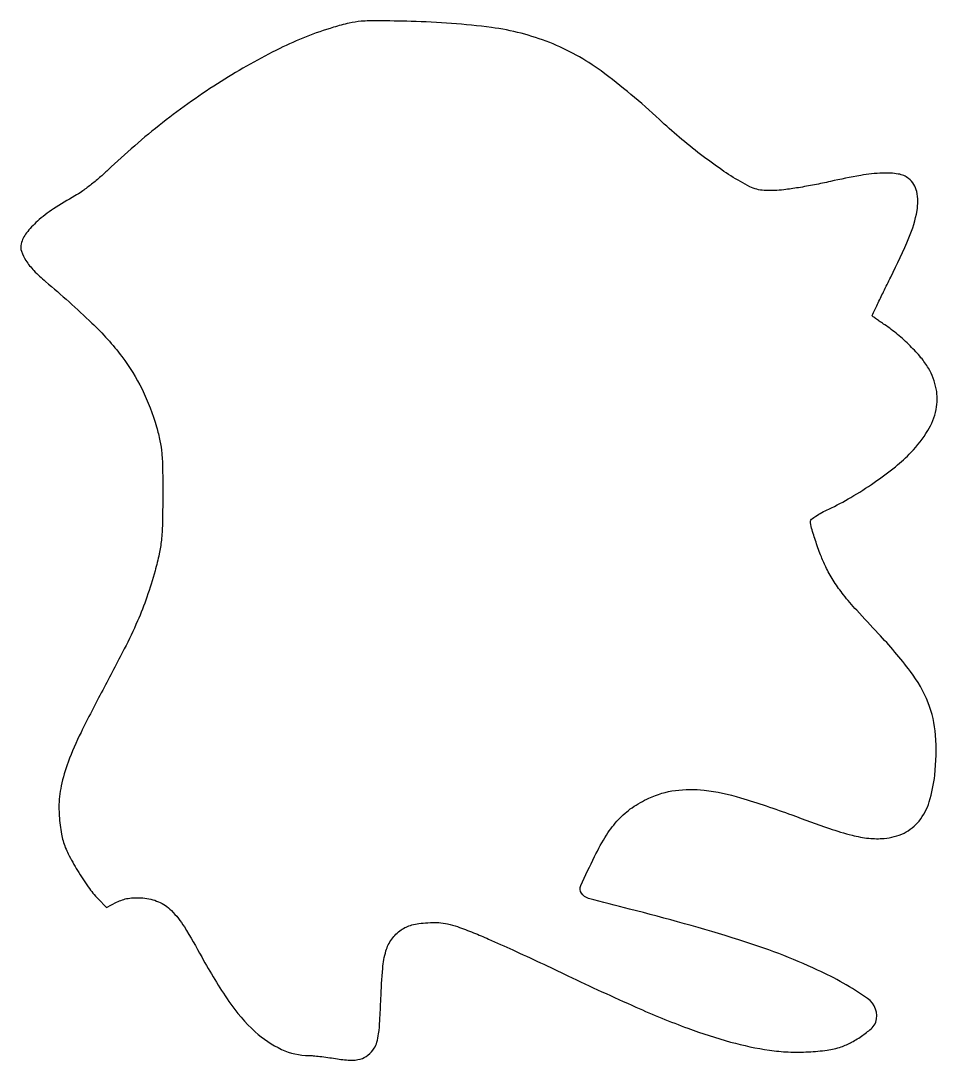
# Model space of a CAD drawing. Extents: x 0 to 331, y 0 to 375.
import ezdxf

# ---------------------------------------------------------------- set-up
doc = ezdxf.new("R2010")
doc.units = 0

msp = doc.modelspace()

# ---------------------------------------------------------------- linework, layer by layer
msp.add_lwpolyline([(113, 372.467197, 0.040975), (93.596434, 364.803964, 0.026511), (72.525405, 352.988634, 0.02508), (51.371899, 338.071124, 0.024605), (31.677176, 321.020698, -0.013467), (28.692825, 318.318463, -0.011048), (25.366788, 315.591199, -0.011204), (22.196899, 313.219719, -0.028785), (19.77599, 311.694021, 0.019497), (12.053069, 307.024925, 0.036101), (6.243698, 302.563169, 0.045623), (2.297996, 298.348944, 0.104229), (0.399054, 294.453823, 0.143503), (0.505286, 291.742152, 0.062746), (2.084064, 288.470018, 0.047953), (4.996935, 284.798639, 0.026091), (9.204238, 280.862674, -0.015456), (25.880645, 265.913724, -0.039325), (36.716291, 253.816601, -0.04985), (43.969004, 242.045805, -0.042721), (49.196838, 228.454933, -0.019802), (50.430172, 223.463139, -0.028273), (51.094382, 218.948959, -0.019003), (51.38964, 213.227131, -0.004304), (51.437755, 203.5, -0.004565), (51.310035, 193.515563, -0.020279), (50.943737, 187.65989, -0.027509), (50.159229, 182.736923, -0.013868), (48.659525, 176.628846, -0.016201), (45.718987, 167.153043, -0.020056), (42.348995, 158.55138, -0.014905), (37.559321, 148.46448, -0.004673), (29.799021, 133.647911, 0.008361), (21.971154, 118.430332, 0.025143), (17.337276, 107.713082, 0.036487), (14.848837, 99.21575, 0.052561), (14.013378, 91.431501, 0.017752), (14.116676, 88.359068, 0.013075), (14.440587, 84.968988, 0.013249), (14.916356, 81.7757, 0.028577), (15.486494, 79.357434, 0.045226), (17.361116, 74.651191, 0.018567), (20.698461, 68.636664, 0.018696), (24.561621, 62.754361, 0.035576), (28.161596, 58.389083), (31.122724, 55.278167), (34.811362, 57.204601, -0.036848), (36.880623, 58.098157, -0.042971), (38.955762, 58.623797, -0.03749), (41.312167, 58.829923, -0.019551), (44.261123, 58.750904, -0.085485), (49.914104, 57.38882, -0.095039), (54.553132, 54.238814, -0.058148), (59.236748, 48.3102, -0.01416), (65.485722, 37.5, 0.026489), (75.27148, 21.495267, 0.056675), (84.753346, 10.574191, 0.076474), (94.280954, 4.195747, 0.10976), (104.162942, 2, -0.023272), (105.672345, 1.929709, -0.005808), (108.128663, 1.671622, -0.005922), (110.93473, 1.310052, -0.005922), (113.731441, 0.882117, 0.028186), (118.983588, 0.316267, 0.078963), (122.652705, 0.70901, 0.104883), (125.400124, 2.115808, 0.07726), (127.697701, 4.660828, 0.079437), (128.640871, 6.763849, 0.032667), (129.256506, 9.83651, 0.019242), (129.698164, 14.523673, 0.004432), (130.06811, 22.455463, -0.011417), (130.730553, 33.377762, -0.050614), (131.910041, 39.696182, -0.085489), (133.972552, 43.898578, -0.08148), (137.350905, 47.249866, -0.048295), (139.164032, 48.293446, -0.041093), (141.243527, 49.03749, -0.033787), (143.776926, 49.535012, -0.017483), (146.991812, 49.829695, -0.023664), (150.943639, 49.865758, -0.044304), (154.1126, 49.461944, -0.033005), (157.722255, 48.418965, -0.008056), (163.514194, 46.2165, -0.009561), (168.883671, 43.955111, -0.002352), (177.616669, 40.029657, -0.002407), (187.579167, 35.437075, -0.002405), (197.5, 30.747418, 0.006929), (222.039985, 19.417676, 0.016244), (240.750538, 11.809908, 0.021317), (256.168976, 6.852718, 0.030823), (270.173758, 3.914266, 0.026473), (276.933702, 3.288836, 0.021545), (284.20669, 3.316172, 0.022117), (290.956891, 3.932603, 0.048386), (296.004712, 5.125118, 0.042896), (299.79499, 6.792471, 0.028867), (303.809034, 9.297251, 0.026546), (307.190801, 11.969223, 0.13626), (308.484818, 13.952167, 0.330222), (305.526499, 22.573117, 0.042819), (287.536543, 32.796053, 0.032425), (259.144178, 43.689009, 0.013641), (219.760763, 54.768334, -0.004095), (204.970765, 58.625953, -0.181674), (202.421431, 60.456587, -0.25878), (202.190509, 63.260967, -0.008657), (207.124489, 73.697894, -0.025031), (211.432977, 81.419127, -0.047838), (215.753075, 87.047747, -0.05422), (220.663609, 91.28764, -0.043671), (226.730739, 94.734266, -0.073439), (236.239706, 97.496624, -0.063415), (246.646186, 97.594894, -0.044142), (259.756476, 94.862922, -0.015059), (278.199996, 88.673371, 0.004934), (291.761998, 83.814398, 0.021335), (299.956395, 81.355716, 0.035543), (305.967074, 80.275756, 0.0474), (311.510157, 80.209285, 0.091634), (318.683222, 82.159747, 0.112263), (324.106917, 86.472974, 0.093908), (327.77366, 93.378999, 0.048351), (329.76609, 103, 0.044301), (330.041412, 117.462469, 0.077734), (327.381414, 129.102431, 0.067861), (320.982608, 140.40008, 0.026804), (309.391376, 154.038223, -0.004842), (301.624964, 162.402458, -0.016767), (296.837145, 168.027827, -0.024641), (293.507892, 172.668273, -0.026597), (290.742175, 177.5, -0.023033), (288.871223, 181.682328, -0.012599), (286.947964, 186.9611, -0.010365), (285.366633, 192.011074, -0.070802), (285, 194.587245, -0.234658), (285.311546, 195.21452, -0.017301), (286.926102, 196.353198, -0.021181), (289.044637, 197.615324, -0.014313), (291.556943, 198.879851, 0.023824), (299.529641, 203.084626, 0.017636), (307.931736, 208.449162, 0.01793), (315.599692, 214.150632, 0.034152), (321.25329, 219.349181, 0.051487), (327.244368, 227.130351, 0.087894), (330.262168, 234.731732, 0.099766), (330.289944, 242.212569, 0.083929), (327.474022, 249.63454, 0.042253), (324.797567, 253.427123, 0.022427), (320.900963, 257.661777, 0.021679), (316.369808, 261.788767, 0.025373), (311.721976, 265.283103, -0.00155), (310.120393, 266.371835, -0.002281), (308.720818, 267.339007, -0.001055), (307.534046, 268.17088, -0.043007), (307.292926, 268.373741, -0.315272), (307.243938, 268.651484, -0.000719), (309.112917, 272.645536, -0.004118), (311.283594, 277.169792, -0.002503), (313.920498, 282.484163, 0.016416), (320.468054, 296.657131, 0.055365), (323.375791, 306.425326, 0.097876), (323.263642, 313.252443, 0.174933), (320.327957, 317.956669, 0.127566), (316.609974, 319.584812, 0.049089), (310.940554, 319.930467, 0.033907), (303.060704, 319.10007, 0.012599), (292.128361, 316.90697, -0.008123), (286.433912, 315.711507, -0.00767), (280.593956, 314.676874, -0.007652), (275.395164, 313.919306, -0.026381), (272, 313.658558, -0.018126), (268.220633, 313.705228, -0.051457), (265.618806, 314.102234, -0.050491), (263.125644, 315.026857, -0.016949), (259.695753, 316.856015, -0.020084), (252.950436, 321.122558, -0.012397), (245.358741, 326.645489, -0.011966), (237.644072, 332.854313, -0.013253), (230.5, 339.223289, 0.030387), (209.466957, 356.719255, 0.064298), (190.938552, 366.954176, 0.06189), (169.964369, 372.36867, 0.026363), (141, 374.582924, 0.002845), (128.761285, 374.801966, 0.021909), (123.029787, 374.620752, 0.037211), (118.5994, 373.952043, 0.017512)], format="xyb", close=True)

doc.saveas('drawing.dxf')
